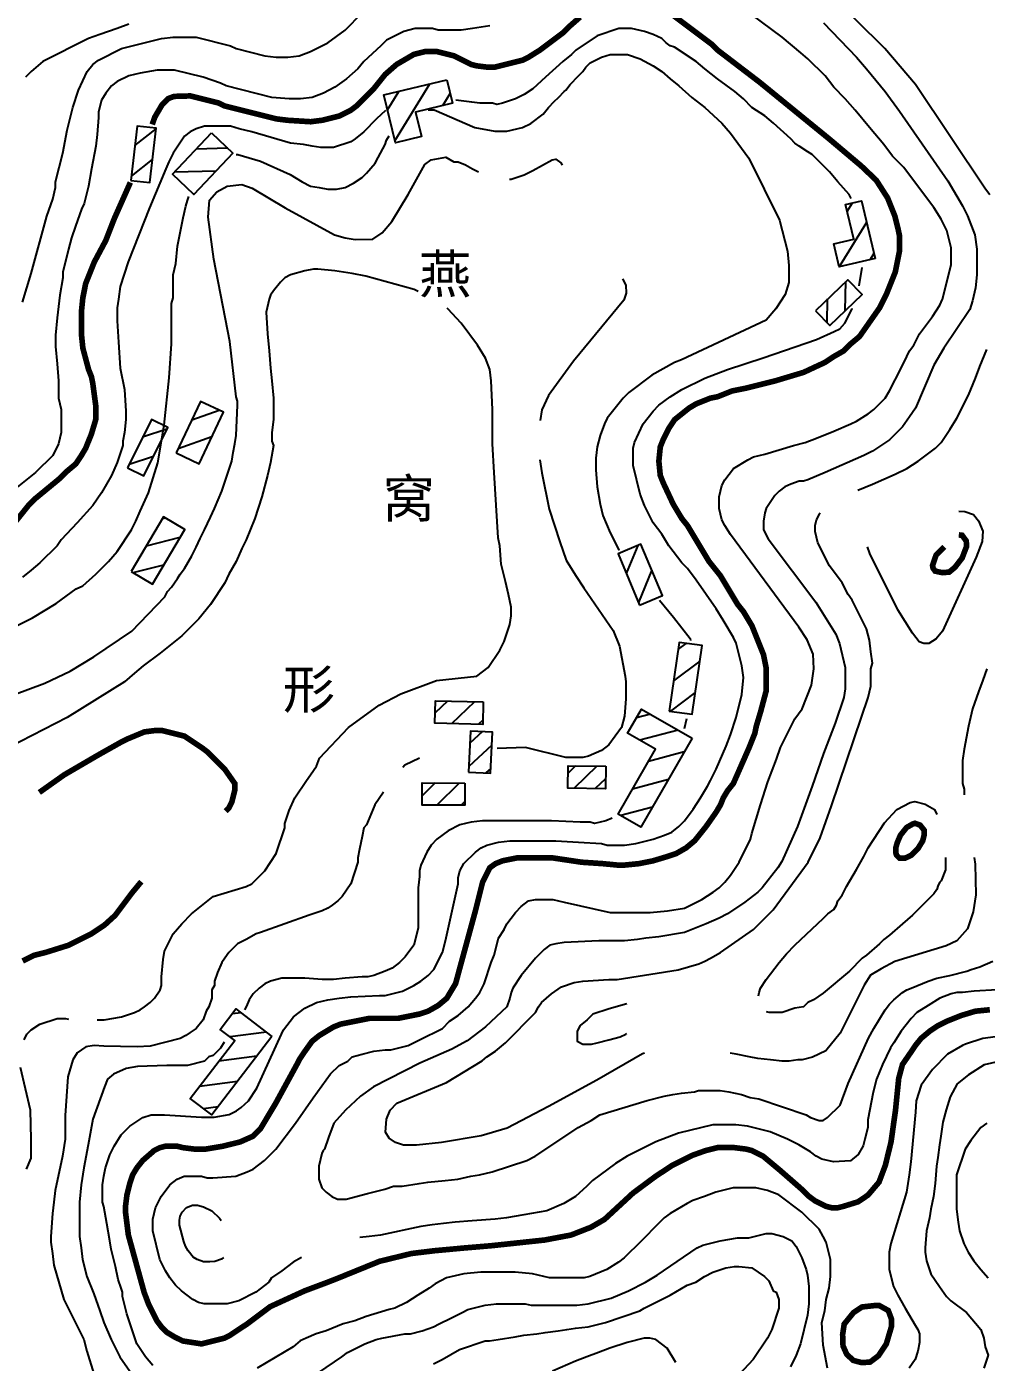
# Model space of a CAD drawing. Extents: x 35515948 to 35520624, y 3302916 to 3308279.
# Drawn here: x 35519304 to 35519730, y 3306207 to 3306799 of the extents above; entities that cross this region are included whole.
import ezdxf

# ---------------------------------------------------------------- set-up
doc = ezdxf.new("R2010")
doc.units = 0
doc.header["$LTSCALE"] = 10000
doc.header["$MEASUREMENT"] = 0
for name, color, linetype in [('2113', 7, 'CONTINUOUS'), ('8111', 34, 'CONTINUOUS'), ('8112', 34, 'CONTINUOUS')]:
    doc.layers.add(name, color=color, linetype=linetype)
doc.styles.add('仿宋体', font='')
doc.styles.get('仿宋体').set_extended_font_data('文鼎CS仿宋体')

msp = doc.modelspace()

# ---------------------------------------------------------------- linework, layer by layer
at = {"layer": '2113', "linetype": 'Continuous', "ltscale": 0.005}
for p, q in [((35519464.18, 3306762.08), (35519469.13, 3306770.17)), ((35519467.48, 3306748.33), (35519482.88, 3306773.48)), ((35519488.76, 3306763.93), (35519491.98, 3306769.19)), ((35519352.25, 3306746.17), (35519361.59, 3306753.57)), ((35519393.35, 3306744.98), (35519379.43, 3306744.64)), ((35519350.68, 3306732.56), (35519360.01, 3306739.95)), ((35519388.18, 3306734.85), (35519369.67, 3306734.39)), ((35519378.43, 3306724.61), (35519378.26, 3306724.6)), ((35519670.06, 3306720.7), (35519667.86, 3306717.14)), ((35519676.5, 3306712.1), (35519664.34, 3306692.42)), ((35519679.75, 3306698.34), (35519678.1, 3306695.67)), ((35519667.06, 3306673.02), (35519667.32, 3306685.93)), ((35519659.02, 3306667.59), (35519659.23, 3306678.16)), ((35519377.52, 3306624.61), (35519389.51, 3306628.88)), ((35519366.43, 3306620.5), (35519355.67, 3306616.87)), ((35519371.45, 3306611.84), (35519386.38, 3306617.15)), ((35519360.41, 3306608.36), (35519349.65, 3306604.74)), ((35519364.55, 3306580.88), (35519365.61, 3306581.16)), ((35519357.36, 3306568.7), (35519372.28, 3306572.55)), ((35519575.05, 3306568.8), (35519570.01, 3306556.48)), ((35519351.43, 3306556.85), (35519365.09, 3306560.37)), ((35519581.28, 3306558.05), (35519575.39, 3306543.66)), ((35519596.38, 3306525.49), (35519592.98, 3306522.94)), ((35519602.59, 3306517.65), (35519590.97, 3306508.94)), ((35519600.58, 3306503.65), (35519589.59, 3306495.41)), ((35519490.7, 3306499.86), (35519485.29, 3306494.69)), ((35519502.71, 3306499.59), (35519492.56, 3306489.88)), ((35519506.46, 3306491.42), (35519504.57, 3306489.61)), ((35519580.67, 3306494.1), (35519574.5, 3306492.44)), ((35519506.25, 3306486.35), (35519500.64, 3306481.24)), ((35519592.92, 3306487.05), (35519576.07, 3306482.51)), ((35519510.42, 3306480.28), (35519500.17, 3306470.93)), ((35519595.7, 3306477.44), (35519579.83, 3306473.17)), ((35519509.95, 3306469.97), (35519507.81, 3306468.02)), ((35519547.54, 3306471.19), (35519544.17, 3306467.93)), ((35519556.96, 3306471.05), (35519546.85, 3306461.25)), ((35519485.23, 3306463.59), (35519479.5, 3306457.91)), ((35519495.93, 3306463.54), (35519486.07, 3306453.78)), ((35519560.79, 3306465.48), (35519556.27, 3306461.1)), ((35519588.64, 3306465.18), (35519572.78, 3306460.91)), ((35519498.41, 3306455.34), (35519496.78, 3306453.73)), ((35519581.58, 3306452.93), (35519567.51, 3306449.14)), ((35519399.28, 3306361.74), (35519395.31, 3306361.21)), ((35519410.52, 3306353.15), (35519394.42, 3306351.01)), ((35519406.29, 3306342.5), (35519389.43, 3306340.26)), ((35519397.69, 3306331.27), (35519380.84, 3306329.02)), ((35519389.1, 3306320.03), (35519382.7, 3306319.18))]:
    msp.add_line(p, q, dxfattribs=at)
for points in [[(35519490.51, 3306775.31), (35519493, 3306764.95), (35519476.65, 3306761.01), (35519479.25, 3306750.18), (35519467.71, 3306747.4), (35519462.61, 3306768.6)], [(35519350.47, 3306730.75), (35519358.83, 3306729.78), (35519361.62, 3306753.85), (35519353.26, 3306754.82)], [(35519386.22, 3306751.77), (35519395.7, 3306742.74), (35519378.35, 3306724.52), (35519368.87, 3306733.54)], [(35519680.26, 3306696.18), (35519664.29, 3306692.41), (35519661.9, 3306702.54), (35519670.81, 3306704.65), (35519667.18, 3306720.02), (35519674.24, 3306721.69)], [(35519653.84, 3306672.98), (35519660.16, 3306666.4), (35519674.46, 3306680.13), (35519668.14, 3306686.72)], [(35519370.52, 3306609.9), (35519380.65, 3306605.08), (35519391.5, 3306627.93), (35519381.38, 3306632.74)], [(35519348.94, 3306603.31), (35519356.14, 3306599.74), (35519366.77, 3306621.19), (35519359.58, 3306624.76)], [(35519350.64, 3306557.31), (35519360.02, 3306551.78), (35519374.32, 3306576.02), (35519364.94, 3306581.56)], [(35519575.88, 3306542.49), (35519586.02, 3306546.74), (35519576.51, 3306569.41), (35519566.37, 3306565.16)], [(35519589.05, 3306495.49), (35519599.2, 3306494.03), (35519603.56, 3306524.47), (35519593.41, 3306525.92)], [(35519506.64, 3306499.5), (35519506.42, 3306489.57), (35519485.19, 3306490.05), (35519485.41, 3306499.98)], [(35519599.16, 3306483.46), (35519576.44, 3306444), (35519566.37, 3306449.79), (35519582.94, 3306478.56), (35519570.59, 3306485.67), (35519576.75, 3306496.36)], [(35519500.06, 3306468.37), (35519509.85, 3306467.92), (35519510.68, 3306486.15), (35519500.89, 3306486.6)], [(35519560.88, 3306470.98), (35519560.72, 3306461.03), (35519544.07, 3306461.29), (35519544.23, 3306471.25)], [(35519498.45, 3306463.53), (35519498.4, 3306453.72), (35519479.48, 3306453.81), (35519479.52, 3306463.62)], [(35519412.99, 3306351.26), (35519386.33, 3306316.41), (35519376.78, 3306323.71), (35519396.46, 3306349.44), (35519390.05, 3306354.35), (35519397.03, 3306363.47)]]:
    msp.add_lwpolyline(points, close=True, dxfattribs=at)
at = {"layer": '8111', "linetype": 'Continuous', "ltscale": 0.005, "flags": 128}
for points, elevation in [([(35519426.04, 3306253.26), (35519422.36, 3306251.11), (35519417.28, 3306247.3), (35519412.84, 3306244.13), (35519411.57, 3306242.22), (35519405.85, 3306237.78), (35519398.23, 3306233.97), (35519393.15, 3306232.7), (35519382.99, 3306232.7), (35519380.45, 3306233.33), (35519377.91, 3306234.6), (35519372.83, 3306238.41), (35519370.29, 3306240.95), (35519367.75, 3306244.13), (35519365.85, 3306247.3), (35519363.31, 3306252.38), (35519360.13, 3306265.08), (35519360.13, 3306270.16), (35519361.4, 3306275.24), (35519363.94, 3306280.32), (35519367.75, 3306285.4), (35519370.93, 3306287.94), (35519374.1, 3306289.21), (35519381.72, 3306289.21), (35519384.26, 3306288.58), (35519386.8, 3306288.58), (35519396.96, 3306289.21), (35519402.04, 3306291.12), (35519404.58, 3306292.39), (35519409.66, 3306296.2), (35519414.74, 3306301.28), (35519423.37, 3306312.72), (35519431.21, 3306324.05), (35519438.89, 3306334.59), (35519442.8, 3306338.35), (35519446.63, 3306340.19), (35519448.53, 3306342.1), (35519452.98, 3306343.37), (35519458.06, 3306344.64), (35519463.14, 3306345.27), (35519465.68, 3306345.27), (35519473.3, 3306347.18), (35519478.38, 3306349.72), (35519488.54, 3306354.8), (35519491.72, 3306357.97), (35519495.53, 3306360.51), (35519499.97, 3306364.32), (35519503.15, 3306368.13), (35519505.05, 3306370.67), (35519506.96, 3306374.48), (35519510.13, 3306384.01), (35519511.4, 3306387.18), (35519513.31, 3306394.8), (35519515.85, 3306398.61), (35519517.12, 3306401.15), (35519520.93, 3306406.23), (35519523.47, 3306408.77), (35519526.64, 3306411.31), (35519529.82, 3306411.95), (35519537.44, 3306411.95), (35519542.52, 3306410.68), (35519562.84, 3306406.23), (35519580.62, 3306406.23), (35519588.24, 3306406.87), (35519595.86, 3306408.14), (35519603.48, 3306411.95), (35519608.56, 3306415.12), (35519611.1, 3306417.03), (35519613.64, 3306419.57), (35519616.18, 3306422.74), (35519619.99, 3306428.46), (35519625.07, 3306438.62), (35519625.7, 3306441.16), (35519629.51, 3306453.86), (35519632.69, 3306464.02), (35519634.59, 3306469.1), (35519636.5, 3306474.18), (35519638.4, 3306479.26), (35519644.75, 3306491.96), (35519648.01, 3306496.51), (35519652.11, 3306506.9), (35519653.06, 3306514.15), (35519652.74, 3306520.76), (35519650.22, 3306527.06), (35519646.44, 3306532.73), (35519616.18, 3306573.68), (35519613.64, 3306577.68), (35519612.37, 3306580.22), (35519611.1, 3306585.3), (35519611.1, 3306590.38), (35519612.37, 3306595.46), (35519613.64, 3306598), (35519617.45, 3306603.08), (35519623.8, 3306606.89), (35519626.34, 3306608.16), (35519631.42, 3306609.43), (35519644.12, 3306613.24), (35519649.2, 3306614.51), (35519654.28, 3306616.42), (35519661.9, 3306619.59), (35519669.52, 3306622.77), (35519672.06, 3306624.04), (35519677.14, 3306627.21), (35519679.68, 3306629.12), (35519684.76, 3306634.2), (35519686.66, 3306637.37), (35519691.74, 3306647.53), (35519694.28, 3306652.61), (35519695.55, 3306655.15), (35519697.46, 3306657.69), (35519700, 3306662.77), (35519705.71, 3306670.39), (35519708.89, 3306675.47), (35519710.16, 3306678.01), (35519713.97, 3306693.25), (35519713.97, 3306700.87), (35519712.06, 3306708.49), (35519709.52, 3306713.57), (35519706.35, 3306718.65), (35519696.82, 3306731.35), (35519693.01, 3306736.43), (35519687.93, 3306741.51), (35519684.12, 3306746.59), (35519677.77, 3306754.21), (35519671.42, 3306761.83), (35519666.98, 3306766.92), (35519661.9, 3306772), (35519658.09, 3306777.08), (35519650.47, 3306784.69), (35519647.29, 3306787.23), (35519639.04, 3306794.22), (35519616.18, 3306811.37)], 455), ([(35519731.11, 3306724.37), (35519729.21, 3306726.91), (35519698.17, 3306773.22), (35519684.54, 3306789.27), (35519659.06, 3306814.57)], 465), ([(35519302.48, 3306676.74), (35519306.3, 3306689.44), (35519313.28, 3306714.84), (35519315.82, 3306722.46), (35519317.09, 3306727.54), (35519317.09, 3306730.08), (35519320.27, 3306742.78), (35519322.17, 3306752.94), (35519324.71, 3306763.1), (35519327.25, 3306770.73), (35519331.06, 3306778.98), (35519333.6, 3306782.15), (35519336.14, 3306784.06), (35519346.3, 3306789.14), (35519364.08, 3306793.58), (35519369.16, 3306794.22), (35519379.32, 3306794.22), (35519394.56, 3306790.41), (35519397.1, 3306789.14), (35519409.8, 3306785.96), (35519414.88, 3306785.33), (35519419.96, 3306785.33), (35519425.04, 3306785.96), (35519430.12, 3306787.87), (35519437.74, 3306791.68), (35519445.36, 3306797.4), (35519452.98, 3306805.02)], 460), ([(35519509.5, 3306799.3), (35519501.88, 3306798.03), (35519496.8, 3306797.4), (35519486.64, 3306797.4), (35519484.1, 3306798.03), (35519476.48, 3306798.03), (35519471.4, 3306796.76), (35519463.77, 3306792.95), (35519461.23, 3306790.41), (35519453.62, 3306783.42), (35519451.08, 3306780.25), (35519445.99, 3306775.81), (35519440.91, 3306772), (35519435.84, 3306769.46), (35519430.76, 3306767.55), (35519425.67, 3306766.92), (35519420.59, 3306766.92), (35519412.98, 3306767.55), (35519392.66, 3306772.63), (35519390.12, 3306773.9), (35519382.49, 3306776.44), (35519369.8, 3306779.62), (35519362.17, 3306779.62), (35519354.55, 3306778.35), (35519349.48, 3306777.08), (35519344.4, 3306774.54), (35519341.85, 3306772.63), (35519339.31, 3306769.46), (35519337.41, 3306766.28), (35519336.14, 3306761.2), (35519336.14, 3306758.66), (35519335.51, 3306751.04), (35519334.87, 3306745.96), (35519332.97, 3306735.8), (35519331.7, 3306728.18), (35519329.79, 3306720.56), (35519328.52, 3306718.02), (35519325.98, 3306710.4), (35519324.08, 3306705.32), (35519322.8, 3306700.24), (35519320.27, 3306690.08), (35519320.27, 3306687.54), (35519318.99, 3306679.92), (35519318.36, 3306674.84), (35519317.73, 3306669.76), (35519317.09, 3306662.14), (35519317.09, 3306657.06), (35519317.73, 3306649.44), (35519318.36, 3306641.82), (35519318.36, 3306634.2), (35519319.63, 3306629.12), (35519319.63, 3306618.96), (35519318.36, 3306613.88), (35519315.82, 3306608.8), (35519308.2, 3306601.18), (35519299.31, 3306594.19)], 455), ([(35519349.48, 3306799.94), (35519344.4, 3306798.03), (35519336.77, 3306795.49), (35519331.7, 3306793.58), (35519311.38, 3306783.42), (35519306.3, 3306778.98), (35519303.76, 3306776.44)], 465), ([(35519657.45, 3306800.57), (35519672.06, 3306785.33), (35519676.5, 3306780.25), (35519684.76, 3306770.09), (35519691.01, 3306761.37), (35519712.44, 3306730.5), (35519719.06, 3306719.48), (35519721.27, 3306715.07), (35519724.42, 3306706.57), (35519725.4, 3306700.24), (35519725.4, 3306688.81), (35519724.76, 3306683.09), (35519723.49, 3306677.38), (35519722.22, 3306673.57), (35519710.79, 3306656.42), (35519706.35, 3306648.8), (35519698.09, 3306629.75), (35519695.55, 3306625.94), (35519692.38, 3306621.5), (35519686.66, 3306615.78), (35519679.04, 3306610.7), (35519675.23, 3306608.8), (35519658.09, 3306601.18), (35519650.47, 3306598), (35519648.56, 3306597.37), (35519646.66, 3306597.37), (35519642.85, 3306596.1), (35519640.31, 3306594.83), (35519637.77, 3306592.92), (35519635.86, 3306591.02), (35519632.05, 3306585.3), (35519631.42, 3306583.4), (35519630.78, 3306579.59), (35519630.78, 3306575.78), (35519632.88, 3306571.79), (35519654, 3306543.76), (35519662.83, 3306529.58), (35519664.41, 3306525.49), (35519666.98, 3306514.82), (35519666.98, 3306505.29), (35519666.34, 3306501.48), (35519662.53, 3306490.05), (35519657.45, 3306476.72), (35519652.37, 3306462.11), (35519652.37, 3306462.11), (35519645.81, 3306444.25), (35519638.87, 3306428.82), (35519637.13, 3306425.92), (35519630.15, 3306417.03), (35519628.24, 3306415.12), (35519622.53, 3306410.68), (35519614.91, 3306405.6), (35519611.1, 3306403.69), (35519605.38, 3306401.15), (35519595.86, 3306397.34), (35519584.43, 3306395.44), (35519578.71, 3306394.8), (35519574.9, 3306394.17), (35519569.19, 3306393.53), (35519557.76, 3306393.53), (35519542.52, 3306392.9), (35519538.71, 3306392.26), (35519536.17, 3306391.63), (35519533.63, 3306389.72), (35519529.82, 3306385.91), (35519523.47, 3306378.29), (35519519.66, 3306372.58), (35519519.02, 3306370.67), (35519518.39, 3306368.13), (35519517.12, 3306364.32), (35519507.56, 3306355.45), (35519499.48, 3306349.29), (35519492.63, 3306345.55), (35519478.51, 3306339.31), (35519457.98, 3306328.85), (35519452.23, 3306324.75), (35519445.52, 3306318.47), (35519440.37, 3306312.8)], 460), ([(35519672.65, 3306593.43), (35519679.04, 3306596.1), (35519689.2, 3306600.54), (35519694.28, 3306603.08), (35519699.36, 3306606.26), (35519706.98, 3306611.97), (35519709.52, 3306614.51), (35519713.33, 3306620.23), (35519716.51, 3306625.31), (35519721.59, 3306635.47), (35519724.76, 3306643.09), (35519726.67, 3306648.17), (35519729.84, 3306655.79)], 465), ([(35519717.34, 3306584.09), (35519719.96, 3306583.99), (35519723.86, 3306582.6), (35519726.12, 3306579.83), (35519727.94, 3306575.23), (35519727.77, 3306570.62), (35519724.99, 3306563.77), (35519710.06, 3306530.87), (35519707.28, 3306527.48), (35519704.07, 3306525.4), (35519701.81, 3306525.4), (35519699.73, 3306526.1), (35519696.78, 3306530), (35519690.36, 3306540.33), (35519677.95, 3306565.33), (35519676.87, 3306568.29)], 470), ([(35519506.06, 3306340.37), (35519508.23, 3306342.1), (35519512.04, 3306344.64), (35519516.48, 3306348.45), (35519529.82, 3306361.78), (35519531.09, 3306364.32), (35519532.36, 3306366.23), (35519536.8, 3306370.04), (35519541.25, 3306373.21), (35519546.96, 3306375.12), (35519550.77, 3306375.75), (35519562.2, 3306376.39), (35519566.01, 3306376.39), (35519592.97, 3306380.71), (35519602.17, 3306383.4), (35519604.75, 3306384.64), (35519607.29, 3306385.91), (35519611.73, 3306388.45), (35519626.34, 3306398.61), (35519635.09, 3306407.4), (35519650.53, 3306428.5), (35519655.89, 3306439.21), (35519660.94, 3306453.39), (35519674.18, 3306492.76), (35519677.14, 3306501.48), (35519678.41, 3306506.56), (35519678.41, 3306511.64), (35519678.41, 3306514.18), (35519679.04, 3306516.72), (35519678.41, 3306521.8), (35519677.77, 3306526.88), (35519676.5, 3306531.96), (35519670.15, 3306544.66), (35519668.25, 3306547.2), (35519665.71, 3306552.28), (35519659.99, 3306559.9), (35519654.91, 3306570.06), (35519653.64, 3306575.14), (35519653.64, 3306577.68), (35519654.28, 3306580.22), (35519655.55, 3306582.76), (35519655.97, 3306583.33)], 465), ([(35519729.84, 3306514.18), (35519727.94, 3306509.1), (35519726.03, 3306504.02), (35519723.49, 3306496.4), (35519721.59, 3306488.78), (35519719.68, 3306478.62), (35519719.05, 3306473.54), (35519719.05, 3306463.38), (35519719.68, 3306460.84), (35519719.68, 3306458.33)], 465), ([(35519628.63, 3306369.18), (35519628.88, 3306370.67), (35519629.51, 3306372.58), (35519632.05, 3306376.39), (35519637.77, 3306384.01), (35519640.94, 3306387.82), (35519644.75, 3306391.63), (35519657.45, 3306403.69), (35519659.36, 3306405.6), (35519661.9, 3306407.5), (35519663.17, 3306409.41), (35519663.8, 3306411.31), (35519665.71, 3306413.85), (35519667.61, 3306417.66), (35519672.06, 3306425.28), (35519675.23, 3306431), (35519677.14, 3306434.81), (35519684.37, 3306445.89), (35519689.84, 3306451.88), (35519695.83, 3306454.92), (35519697.91, 3306455.35), (35519702.51, 3306454.23), (35519706.59, 3306451.88), (35519707.63, 3306449.63)], 470), ([(35519724.14, 3306430.48), (35519724.61, 3306427.56), (35519724.93, 3306414.02), (35519723.67, 3306406.46), (35519721.14, 3306398.9), (35519716.42, 3306393.54), (35519711.69, 3306391.34), (35519688.99, 3306384.41), (35519683, 3306381.26), (35519678.27, 3306378.43), (35519675.44, 3306374.02), (35519664.72, 3306352.6), (35519658.41, 3306344.86), (35519652.51, 3306342.08), (35519647.93, 3306340.83), (35519646.02, 3306340.83), (35519642.21, 3306340.19), (35519639.04, 3306340.19), (35519633.96, 3306340.83), (35519628.24, 3306341.46), (35519624.43, 3306342.1), (35519618.72, 3306343.37), (35519616.1, 3306343.81)], 465), ([(35519711.45, 3306430.48), (35519711.45, 3306425.06), (35519709.52, 3306420.2), (35519708.89, 3306419.57), (35519708.25, 3306418.3), (35519707.62, 3306416.39), (35519706.35, 3306414.49), (35519696.82, 3306404.96), (35519692.38, 3306401.15), (35519686.66, 3306396.07), (35519684.12, 3306394.17), (35519682.22, 3306392.26), (35519676.5, 3306387.18), (35519674.6, 3306385.91), (35519668.88, 3306380.2), (35519657.29, 3306370.38), (35519653.01, 3306367.5), (35519650.47, 3306366.23), (35519648.56, 3306364.32), (35519644.75, 3306363.69), (35519639.04, 3306361.78), (35519633.32, 3306361.78), (35519632.11, 3306362.19)], 470), ([(35519440.37, 3306312.8), (35519438.1, 3306306.35), (35519436.33, 3306301.28), (35519435.7, 3306300.64), (35519435.06, 3306299.37), (35519433.79, 3306293.66), (35519433.79, 3306287.94), (35519435.06, 3306284.13), (35519436.97, 3306282.23), (35519439.51, 3306280.32), (35519442.05, 3306279.05), (35519445.86, 3306279.05), (35519455.38, 3306281.59), (35519463, 3306283.5), (35519466.81, 3306284.77), (35519470.62, 3306284.77), (35519478.24, 3306286.04), (35519482.05, 3306286.67), (35519489.67, 3306287.31), (35519495.39, 3306287.94), (35519501.1, 3306289.21), (35519504.91, 3306289.85), (35519510.63, 3306291.12), (35519525.87, 3306296.2), (35519529.68, 3306298.1), (35519544.92, 3306308.26), (35519548.73, 3306310.8), (35519554.44, 3306313.98), (35519558.25, 3306316.52), (35519579.21, 3306322.87), (35519586.83, 3306324.77), (35519590.64, 3306325.41), (35519594.45, 3306326.04), (35519600.16, 3306326.68), (35519602.07, 3306327.31), (35519611.59, 3306327.31), (35519615.4, 3306326.68), (35519621.12, 3306325.41), (35519624.93, 3306324.14), (35519628.74, 3306323.5), (35519649.69, 3306316.52), (35519651.6, 3306315.25), (35519655.41, 3306313.98), (35519657.31, 3306313.98), (35519659.22, 3306315.25), (35519664.78, 3306320.7), (35519668.27, 3306330.38), (35519677.27, 3306350.46), (35519679.68, 3306354.8), (35519684.76, 3306363.05), (35519686.66, 3306365.59), (35519688.57, 3306367.5), (35519692.38, 3306370.67), (35519694.28, 3306371.94), (35519696.19, 3306372.58), (35519703.81, 3306375.75), (35519707.62, 3306377.02), (35519713.33, 3306378.29), (35519720.95, 3306380.2), (35519722.86, 3306380.83), (35519726.67, 3306382.1), (35519732.38, 3306384.64)], 460), ([(35519734.29, 3306371.94), (35519724.13, 3306371.31), (35519719.05, 3306370.67), (35519716.51, 3306370.67), (35519713.97, 3306370.04), (35519708.89, 3306368.13), (35519703.81, 3306364.96), (35519698.73, 3306361.78), (35519696.19, 3306359.24), (35519691.74, 3306353.53), (35519688.57, 3306348.45), (35519687.13, 3306346.16), (35519683.48, 3306338.79), (35519680.95, 3306332.34), (35519679.34, 3306326.58), (35519677.03, 3306314.24), (35519677, 3306310.8), (35519675.73, 3306305.72), (35519674.92, 3306302.7), (35519672.8, 3306298.86), (35519669.36, 3306296.08), (35519661.76, 3306295.56), (35519656.68, 3306296.83), (35519654.14, 3306298.1), (35519651.6, 3306300.01), (35519646.52, 3306303.18), (35519641.44, 3306305.72), (35519633.82, 3306308.9), (35519623.66, 3306311.44), (35519618.58, 3306312.07), (35519608.42, 3306312.07), (35519593.18, 3306308.26), (35519588.1, 3306306.36), (35519583.02, 3306304.45), (35519570.32, 3306298.1), (35519565.24, 3306294.93), (35519555.08, 3306287.31), (35519552.54, 3306284.77), (35519547.46, 3306280.32), (35519542.38, 3306277.15), (35519534.76, 3306273.97), (35519524.6, 3306272.07), (35519516.98, 3306270.8), (35519511.9, 3306270.16), (35519501.74, 3306269.53), (35519494.12, 3306268.89), (35519489.04, 3306268.26), (35519483.96, 3306267.62), (35519478.88, 3306266.99), (35519461.1, 3306263.18), (35519456.02, 3306262.54), (35519451.88, 3306262.02)], 455), ([(35519570.2, 3306365.65), (35519562.41, 3306363.52), (35519555.22, 3306361.15), (35519552.68, 3306358.61), (35519549.5, 3306356.07), (35519548.23, 3306353.53), (35519548.23, 3306349.08), (35519550.77, 3306347.81), (35519554.58, 3306347.81), (35519557.12, 3306348.45), (35519562.2, 3306349.72), (35519567.28, 3306350.99), (35519569.82, 3306352.26), (35519570.2, 3306352.54)], 470), ([(35519578.12, 3306343.81), (35519577.13, 3306343.48), (35519556.96, 3306331.9), (35519535.51, 3306320.13), (35519517.28, 3306310.62), (35519505.68, 3306307.22), (35519488.16, 3306304.17), (35519477.08, 3306303.04), (35519471.33, 3306303.04), (35519467.66, 3306304.17), (35519464.87, 3306306.09), (35519463.3, 3306308.79), (35519463.74, 3306314.55), (35519465.31, 3306318.47), (35519468.36, 3306321.7), (35519490.25, 3306330.77), (35519506.06, 3306340.37), (35519506.06, 3306340.37)], 465), ([(35519729.7, 3306312.71), (35519727.16, 3306310.8), (35519722.72, 3306305.09), (35519720.18, 3306301.28), (35519716.37, 3306289.85), (35519716.37, 3306274.61), (35519717, 3306268.89), (35519717.64, 3306265.08), (35519719.54, 3306259.37), (35519721.45, 3306255.56), (35519723.99, 3306251.75), (35519727.16, 3306247.94), (35519730.34, 3306244.13)], 435), ([(35519373.92, 3306260.26), (35519372.06, 3306267.58), (35519372.06, 3306269.71), (35519372.32, 3306271.57), (35519373.25, 3306273.3), (35519375.12, 3306275.43), (35519377.78, 3306276.36), (35519380.05, 3306276.36), (35519382.71, 3306275.7), (35519386.31, 3306273.83), (35519389.78, 3306270.64), (35519390.5, 3306269.66)], 460), ([(35519391.48, 3306253.26), (35519390.57, 3306252.54), (35519387.64, 3306251.47), (35519385.51, 3306251.34), (35519382.71, 3306251.34), (35519379.78, 3306252.27), (35519378.05, 3306253.34), (35519375.79, 3306256.13), (35519374.59, 3306258.26), (35519373.92, 3306260.26)], 460)]:
    msp.add_lwpolyline(points, dxfattribs=dict(at, elevation=elevation))
at = {"layer": '8111', "linetype": 'Continuous', "ltscale": 0.005}
for points, elevation in [([(35519669.7, 3306722.67), (35519668.74, 3306724.52), (35519663.8, 3306730.08), (35519659.99, 3306734.53), (35519658.09, 3306736.43), (35519654.28, 3306740.24), (35519652.37, 3306742.15), (35519650.47, 3306743.42), (35519646.66, 3306745.96), (35519644.75, 3306747.23), (35519642.85, 3306749.13), (35519635.23, 3306756.12), (35519631.42, 3306759.29), (35519625.7, 3306763.1), (35519621.89, 3306766.92), (35519618.08, 3306770.09), (35519610.46, 3306775.81), (35519604.75, 3306780.25), (35519600.94, 3306783.42), (35519591.41, 3306789.77), (35519589.51, 3306790.41), (35519587.6, 3306791.68), (35519585.7, 3306793.58), (35519581.89, 3306795.49), (35519578.08, 3306796.76), (35519572.36, 3306798.03), (35519566.65, 3306798.03), (35519557.12, 3306794.85), (35519547.6, 3306788.5), (35519545.69, 3306786.6), (35519541.88, 3306783.42), (35519534.26, 3306776.44), (35519528.55, 3306771.36), (35519524.74, 3306768.82), (35519520.93, 3306766.92), (35519515.21, 3306765.01), (35519512.67, 3306764.38), (35519510.77, 3306765.01), (35519508.23, 3306765.01), (35519505.05, 3306765.01), (35519501.57, 3306765.4), (35519494.52, 3306766.32)], 445), ([(35519482.19, 3306762.04), (35519484.89, 3306761.99), (35519502.86, 3306754.12), (35519511.68, 3306752.54), (35519517.04, 3306752.54), (35519523.98, 3306754.12), (35519527.76, 3306756.01), (35519533.12, 3306760.1), (35519535.53, 3306763.1), (35519538.07, 3306765.65), (35519539.98, 3306767.55), (35519542.52, 3306770.09), (35519543.15, 3306770.73), (35519545.06, 3306773.27), (35519548.87, 3306777.08), (35519550.77, 3306778.98), (35519552.04, 3306780.88), (35519553.95, 3306782.79), (35519559.03, 3306785.33), (35519562.84, 3306786.6), (35519570.46, 3306786.6), (35519576.17, 3306784.69), (35519581.89, 3306781.52), (35519585.7, 3306778.98), (35519589.51, 3306775.81), (35519593.32, 3306772.63), (35519599.03, 3306767.55), (35519604.75, 3306763.1), (35519612.37, 3306756.12), (35519616.18, 3306751.67), (35519624.35, 3306740.57), (35519637.9, 3306713.17), (35519641.37, 3306699.31), (35519642, 3306693.02), (35519642, 3306685.46), (35519640.42, 3306680.1), (35519636.32, 3306673.8), (35519631.91, 3306668.76), (35519594.4, 3306651.12), (35519591.41, 3306650.07), (35519581.25, 3306644.36), (35519571.09, 3306636.74), (35519568.55, 3306634.2), (35519561.57, 3306625.31), (35519560.3, 3306622.77), (35519558.39, 3306617.69), (35519557.12, 3306612.61), (35519556.49, 3306607.53), (35519556.49, 3306602.45), (35519557.12, 3306594.83), (35519558.39, 3306587.21), (35519559.66, 3306582.13), (35519562.84, 3306574.51), (35519566.65, 3306566.89), (35519566.77, 3306566.73)], 440), ([(35519463.24, 3306761.77), (35519459.33, 3306758.02), (35519453.62, 3306752.31), (35519449.8, 3306749.13), (35519447.9, 3306747.86), (35519440.28, 3306745.32), (35519434.56, 3306745.32), (35519430.76, 3306745.96), (35519426.95, 3306746.59), (35519421.23, 3306747.23), (35519404.09, 3306752.31), (35519398.37, 3306753.58), (35519394.56, 3306754.85), (35519383.13, 3306754.85), (35519379.32, 3306753.58), (35519376.78, 3306752.31), (35519374.24, 3306750.4), (35519369.16, 3306742.78), (35519367.26, 3306738.97), (35519365.94, 3306735.85), (35519358.69, 3306718.53), (35519349.24, 3306694.59), (35519345.66, 3306683.73), (35519345.03, 3306678.01), (35519344.4, 3306674.2), (35519344.4, 3306668.49), (35519345.03, 3306658.96), (35519345.66, 3306647.53), (35519347.57, 3306638.01), (35519348.2, 3306628.48), (35519348.2, 3306624.67), (35519347.57, 3306618.96), (35519346.94, 3306615.15), (35519346.94, 3306613.24), (35519344.4, 3306605.62), (35519341.85, 3306599.91), (35519337.41, 3306592.29), (35519333.6, 3306586.57), (35519326.62, 3306578.95), (35519319.63, 3306571.33), (35519317.73, 3306568.79), (35519310.1, 3306561.17), (35519306.3, 3306558), (35519302.48, 3306554.82)], 445), ([(35519397.16, 3306742.19), (35519397.78, 3306742.15), (35519407.87, 3306739.32), (35519421.11, 3306733.33), (35519426.31, 3306730.08), (35519430.12, 3306728.18), (35519433.93, 3306727.54), (35519437.74, 3306726.91), (35519441.55, 3306726.91), (35519445.36, 3306727.54), (35519449.17, 3306729.45), (35519452.98, 3306731.99), (35519454.88, 3306733.89), (35519458.7, 3306738.34), (35519459.97, 3306740.88), (35519463.14, 3306746.59), (35519463.77, 3306748.5), (35519464.97, 3306750.5)], 440), ([(35519266.56, 3306490.83), (35519312.27, 3306507.84), (35519323.62, 3306513.19), (35519334.02, 3306519.49), (35519350.88, 3306530.87), (35519365.55, 3306546.06), (35519366.62, 3306548.47), (35519368.52, 3306550.38), (35519371.06, 3306554.19), (35519372.34, 3306556.09), (35519374.24, 3306558.63), (35519377.41, 3306564.35), (35519379.32, 3306568.16), (35519381.23, 3306571.97), (35519383.13, 3306575.78), (35519385.67, 3306581.49), (35519387.58, 3306585.3), (35519390.75, 3306592.92), (35519395.2, 3306606.26), (35519395.83, 3306610.07), (35519396.47, 3306613.88), (35519397.1, 3306617.69), (35519397.73, 3306631.02), (35519397.73, 3306632.93), (35519397.1, 3306634.83), (35519394.28, 3306659.25), (35519387.16, 3306695.79), (35519384.65, 3306714.37), (35519385.34, 3306722), (35519388.55, 3306725.65), (35519393.15, 3306728.17), (35519399.58, 3306728.86), (35519404.18, 3306727.3), (35519418.85, 3306718.53), (35519440.72, 3306706.64), (35519445.49, 3306705.25), (35519449.83, 3306704.56), (35519457.65, 3306704.73), (35519461.81, 3306707.51), (35519466.15, 3306712.54), (35519473.27, 3306724.52), (35519480.65, 3306737.8), (35519483.6, 3306739.88), (35519490.02, 3306741.01), (35519493.62, 3306738.97), (35519495.53, 3306738.97), (35519498.7, 3306737.7), (35519501.88, 3306735.8), (35519504.47, 3306734.5)], 435), ([(35519518.2, 3306731.35), (35519519.02, 3306731.35), (35519524.74, 3306733.26), (35519528.55, 3306735.16), (35519537.16, 3306739.88), (35519538.72, 3306740.15), (35519541.06, 3306738.5), (35519541.6, 3306737.48)], 435), ([(35519286.74, 3306526.74), (35519306.91, 3306536.82), (35519317.31, 3306543.12), (35519326.14, 3306549.73), (35519329.16, 3306551.01), (35519334.87, 3306556.09), (35519340.59, 3306561.81), (35519344.4, 3306566.25), (35519350.74, 3306575.78), (35519352.65, 3306579.59), (35519354.51, 3306584.06), (35519358.29, 3306592.25), (35519362.39, 3306605.48), (35519365.23, 3306622.17), (35519367.43, 3306643.27), (35519368.52, 3306658.33), (35519368.52, 3306663.41), (35519368.52, 3306676.11), (35519369.16, 3306678.65), (35519369.16, 3306688.81), (35519370.43, 3306693.89), (35519371.06, 3306701.51), (35519373.6, 3306714.21), (35519374.88, 3306719.29), (35519375.51, 3306721.83), (35519376.17, 3306723.65)], 440), ([(35519477.74, 3306681.47), (35519476.06, 3306682.31), (35519454.63, 3306688.29), (35519448.53, 3306689.44), (35519440.91, 3306690.71), (35519433.3, 3306691.35), (35519431.39, 3306691.35), (35519427.58, 3306690.71), (35519421.23, 3306688.81), (35519418.69, 3306687.54), (35519416.78, 3306685.63), (35519413.61, 3306681.82), (35519412.34, 3306679.92), (35519411.7, 3306678.01), (35519410.44, 3306672.3), (35519411.07, 3306662.77), (35519411.7, 3306655.15), (35519412.34, 3306647.53), (35519412.98, 3306641.82), (35519413.61, 3306634.2), (35519413.61, 3306624.67), (35519412.98, 3306618.96), (35519412.98, 3306615.15), (35519413.61, 3306613.24), (35519412.34, 3306605.62), (35519411.07, 3306599.91), (35519408.53, 3306590.38), (35519405.35, 3306580.86), (35519401.55, 3306571.33), (35519399.64, 3306567.52), (35519397.1, 3306561.81), (35519393.92, 3306556.09), (35519392.02, 3306552.28), (35519385.67, 3306542.76), (35519380.59, 3306536.41), (35519372.97, 3306528.79), (35519363.45, 3306521.17), (35519355.83, 3306515.45), (35519352.02, 3306512.28), (35519347.57, 3306508.47), (35519322.15, 3306492.68), (35519291.05, 3306476.72)], 430), ([(35519673.23, 3306683.93), (35519674.49, 3306692.07)], 445), ([(35519568.34, 3306687.08), (35519569.79, 3306684.33), (35519569.97, 3306680.69), (35519568.84, 3306677.65), (35519546.53, 3306650.57), (35519535.51, 3306635.38), (35519532.55, 3306628.95), (35519531.85, 3306624.28)], 435), ([(35519335.52, 3306358.61), (35519338.68, 3306358.61), (35519346.3, 3306359.88), (35519352.02, 3306361.78), (35519354.55, 3306363.05), (35519356.46, 3306364.32), (35519359, 3306366.23), (35519360.91, 3306368.13), (35519363.45, 3306371.94), (35519364.08, 3306373.85), (35519364.08, 3306377.66), (35519364.72, 3306385.28), (35519365.35, 3306389.09), (35519369.16, 3306396.71), (35519372.97, 3306401.15), (35519377.36, 3306405.62), (35519386.94, 3306413.22), (35519401.55, 3306417.66), (35519404.09, 3306418.93), (35519409.8, 3306424.65), (35519414.88, 3306432.27), (35519418.69, 3306443.7), (35519418.69, 3306445.6), (35519420.59, 3306451.32), (35519423.13, 3306457.03), (35519428.22, 3306464.65), (35519430.12, 3306467.19), (35519432.66, 3306471), (35519434.04, 3306474.62), (35519446.88, 3306488.17), (35519460.42, 3306498.06), (35519470.06, 3306503.09), (35519485.94, 3306509.08), (35519503.78, 3306511.01), (35519508.86, 3306514.82), (35519513.94, 3306522.44), (35519515.85, 3306526.25), (35519518.39, 3306533.87), (35519519.02, 3306537.68), (35519519.02, 3306541.49), (35519517.75, 3306547.2), (35519516.48, 3306552.92), (35519514.58, 3306560.54), (35519513.94, 3306568.79), (35519513.28, 3306572.27), (35519511.4, 3306601.18), (35519510.77, 3306613.88), (35519510.77, 3306629.12), (35519510.13, 3306641.82), (35519509.5, 3306646.9), (35519507.59, 3306651.98), (35519504.12, 3306657.74), (35519496.87, 3306667.5), (35519490.88, 3306673.8), (35519490.55, 3306674.02)], 430), ([(35519360.13, 3306205.39), (35519356.96, 3306209.2), (35519353.15, 3306214.92), (35519348.7, 3306228.25), (35519346.8, 3306235.87), (35519346.8, 3306237.78), (35519346.16, 3306239.68), (35519344.89, 3306243.49), (35519343.62, 3306249.21), (35519341.72, 3306256.83), (35519341.08, 3306260.64), (35519339.81, 3306268.26), (35519338.54, 3306275.88), (35519337.91, 3306277.78), (35519337.91, 3306285.4), (35519338.54, 3306289.21), (35519339.18, 3306293.02), (35519341.08, 3306298.74), (35519342.99, 3306302.55), (35519346.16, 3306307.63), (35519349.97, 3306311.44), (35519355.69, 3306315.25), (35519359.5, 3306316.52), (35519365.31, 3306316.4), (35519381.7, 3306315.46), (35519387.38, 3306315.46), (35519394.07, 3306316.64), (35519397.29, 3306318.3), (35519399.39, 3306319.69), (35519402.61, 3306322.66), (35519406.27, 3306328.24), (35519417.25, 3306352.15), (35519418.05, 3306354.16), (35519422.5, 3306359.88), (35519427.58, 3306363.69), (35519432.66, 3306366.23), (35519437.74, 3306367.5), (35519442.82, 3306368.13), (35519447.9, 3306368.77), (35519460.6, 3306369.4), (35519463.14, 3306369.4), (35519470.76, 3306371.31), (35519475.84, 3306373.85), (35519479.02, 3306375.75), (35519482.19, 3306378.29), (35519484.73, 3306380.83), (35519488.54, 3306388.45), (35519489.81, 3306393.53), (35519495.53, 3306418.93), (35519495.53, 3306421.47), (35519496.16, 3306424.65), (35519498.07, 3306427.82), (35519503.15, 3306432.9), (35519505.69, 3306434.81), (35519508.23, 3306436.08), (35519513.31, 3306437.35), (35519518.39, 3306437.98), (35519538.71, 3306437.98), (35519548.87, 3306437.35), (35519559.03, 3306436.71), (35519561.57, 3306436.08), (35519569.19, 3306436.08), (35519574.27, 3306436.71), (35519581.89, 3306438.62), (35519586.97, 3306440.52), (35519590.14, 3306441.79), (35519593.32, 3306444.33), (35519595.86, 3306446.87), (35519599.67, 3306451.95), (35519602.84, 3306457.03), (35519606.02, 3306462.11), (35519607.29, 3306464.65), (35519609.83, 3306469.73), (35519614.27, 3306479.89), (35519616.18, 3306484.97), (35519618.72, 3306492.59), (35519621.26, 3306502.75), (35519621.89, 3306510.37), (35519621.26, 3306515.45), (35519618.72, 3306525.61), (35519617.45, 3306528.15), (35519613, 3306535.77), (35519609.83, 3306540.85), (35519600.94, 3306553.55), (35519597.13, 3306558.63), (35519594.59, 3306561.17), (35519588.87, 3306568.79), (35519585.7, 3306573.87), (35519581.89, 3306578.95), (35519578.08, 3306586.57), (35519576.17, 3306591.65), (35519573, 3306604.35), (35519573, 3306611.97), (35519573.63, 3306614.51), (35519577.44, 3306622.77), (35519581.89, 3306628.48), (35519584.43, 3306631.02), (35519589.51, 3306634.83), (35519594.59, 3306638.01), (35519604.75, 3306643.09), (35519609.83, 3306644.99), (35519614.91, 3306646.9), (35519630.65, 3306652.07), (35519654.29, 3306660.26), (35519662.17, 3306663.72), (35519664.69, 3306664.98), (35519666.9, 3306667.5), (35519670.05, 3306673.8), (35519670.12, 3306673.98)], 445), ([(35519531.73, 3306606.87), (35519532.64, 3306601.08), (35519535.79, 3306585.02), (35519540.52, 3306570.53), (35519543.36, 3306562.34), (35519547.46, 3306555.72), (35519551.24, 3306550.05), (35519564.16, 3306531.16), (35519567, 3306524.23), (35519569.52, 3306511), (35519569.82, 3306508.47), (35519569.82, 3306500.85), (35519569.19, 3306493.23), (35519567.92, 3306488.15), (35519562.2, 3306480.53), (35519559.03, 3306477.99), (35519553.31, 3306475.45), (35519550.77, 3306474.81), (35519543.15, 3306474.81), (35519525.37, 3306479.26), (35519512.83, 3306478.9)], 435), ([(35519584.77, 3306544.63), (35519590.88, 3306537.12), (35519598.26, 3306527.66), (35519598.45, 3306526.82)], 440), ([(35519596.68, 3306492.04), (35519595.69, 3306487.63)], 440), ([(35519478.42, 3306474.61), (35519471.88, 3306471.41), (35519470.95, 3306470.43)], 435), ([(35519462.36, 3306459.51), (35519458.6, 3306453.96), (35519454.88, 3306444.97), (35519453.62, 3306443.7), (35519452.98, 3306439.89), (35519451.71, 3306434.17), (35519451.08, 3306430.36), (35519451.08, 3306428.46), (35519447.9, 3306418.93), (35519444.09, 3306413.22), (35519442.19, 3306411.31), (35519439.65, 3306409.41), (35519437.74, 3306408.14), (35519435.2, 3306406.87), (35519429.48, 3306404.96), (35519407.9, 3306397.34), (35519405.99, 3306396.71), (35519401.55, 3306394.17), (35519397.73, 3306392.26), (35519393.92, 3306388.45), (35519392.02, 3306385.91), (35519390.75, 3306384.01), (35519388.84, 3306379.56), (35519387.58, 3306375.75), (35519387.58, 3306373.85), (35519386.3, 3306371.94), (35519386.3, 3306368.13), (35519385.03, 3306364.32), (35519383.77, 3306362.42), (35519382.49, 3306358.61), (35519379.32, 3306354.8), (35519376.78, 3306352.89), (35519374.88, 3306351.62), (35519372.34, 3306350.35), (35519358.95, 3306346.95), (35519353.28, 3306346.63), (35519338.46, 3306346.95), (35519334.23, 3306347.18), (35519330.42, 3306346.54), (35519326.62, 3306344), (35519324.71, 3306340.83), (35519324.7, 3306340.81), (35519322.56, 3306333.3), (35519321.34, 3306316.21), (35519321.4, 3306312.07), (35519321.4, 3306309.53), (35519321.4, 3306305.72), (35519320.13, 3306298.1), (35519316.95, 3306282.86), (35519316.32, 3306277.78), (35519315.68, 3306272.7), (35519315.05, 3306262.54), (35519315.05, 3306260), (35519315.68, 3306254.92), (35519316.32, 3306249.84), (35519320.76, 3306234.6), (35519329.65, 3306216.82), (35519330.92, 3306211.74), (35519334.1, 3306201.58)], 435), ([(35519563.69, 3306447.98), (35519560.93, 3306446.87), (35519555.85, 3306445.6), (35519553.95, 3306446.24), (35519549.5, 3306446.24), (35519536.8, 3306446.87), (35519511.4, 3306446.87), (35519506.32, 3306446.87), (35519501.24, 3306446.24), (35519496.16, 3306444.97), (35519491.08, 3306442.43), (35519486, 3306438.62), (35519483.46, 3306436.08), (35519481.56, 3306432.9), (35519479.02, 3306427.19), (35519478.38, 3306424.65), (35519478.38, 3306422.11), (35519477.75, 3306417.03), (35519477.75, 3306411.95), (35519477.75, 3306399.25), (35519475.84, 3306391.63), (35519472.03, 3306386.55), (35519469.49, 3306384.01), (35519466.31, 3306381.47), (35519463.14, 3306380.2), (35519458.06, 3306378.29), (35519455.52, 3306377.66), (35519452.98, 3306377.66), (35519445.36, 3306377.02), (35519440.28, 3306376.39), (35519435.2, 3306376.39), (35519427.58, 3306377.02), (35519422.5, 3306377.02), (35519417.42, 3306377.02), (35519412.34, 3306375.75), (35519409.8, 3306374.48), (35519407.26, 3306372.58), (35519404.72, 3306370.04), (35519402.81, 3306367.5), (35519401.55, 3306364.32), (35519400.76, 3306363.07)], 440), ([(35519303.12, 3306349.72), (35519304.39, 3306352.26), (35519306.3, 3306354.16), (35519310.1, 3306356.7), (35519317.73, 3306359.24), (35519321.53, 3306359.24), (35519322.86, 3306358.8)], 430), ([(35519391.76, 3306348.7), (35519390.12, 3306346.07), (35519387.58, 3306343.37), (35519386.94, 3306342.73), (35519385.03, 3306342.1), (35519383.13, 3306340.19), (35519375.51, 3306338.29), (35519367.89, 3306338.29), (35519366.33, 3306338.3), (35519353.43, 3306337.92), (35519348.37, 3306336.96), (35519342.79, 3306334.43), (35519340.09, 3306332.34), (35519338.7, 3306328.85), (35519333.64, 3306314.55), (35519331.56, 3306303.18), (35519329.65, 3306293.02), (35519328.38, 3306285.4), (35519327.75, 3306277.78), (35519327.75, 3306262.54), (35519328.38, 3306257.46), (35519329.02, 3306252.38), (35519330.92, 3306244.76), (35519334.1, 3306237.14), (35519336.64, 3306229.52), (35519338.54, 3306224.44), (35519341.72, 3306216.82), (35519345.53, 3306209.2), (35519349.97, 3306202.85)], 440), ([(35519733.65, 3306350.99), (35519727.94, 3306350.35), (35519720.32, 3306347.81), (35519719.05, 3306347.18), (35519712.4, 3306343.29), (35519705.68, 3306336.57), (35519700.66, 3306329.55), (35519698.4, 3306322.66), (35519698.13, 3306317.6), (35519696.05, 3306295.56), (35519695.41, 3306289.85), (35519694.78, 3306286.04), (35519694.14, 3306282.23), (35519687.16, 3306259.37), (35519686.52, 3306255.56), (35519686.52, 3306247.94), (35519688.43, 3306240.32), (35519690.33, 3306236.51), (35519693.51, 3306230.79), (35519697.95, 3306223.17), (35519699.22, 3306221.27), (35519699.86, 3306219.36), (35519699.86, 3306215.55), (35519699.22, 3306211.74), (35519697.95, 3306207.93), (35519695.41, 3306204.12)], 445), ([(35519304.25, 3306292.39), (35519306.31, 3306297.18), (35519306.31, 3306305.69), (35519305.99, 3306318.6), (35519301.58, 3306337.5)], 430), ([(35519736.97, 3306340.52), (35519728.52, 3306338.56), (35519721.68, 3306334.17), (35519716.62, 3306330.24), (35519713.57, 3306324.49), (35519711.74, 3306318.73), (35519710.34, 3306313.24), (35519709.38, 3306306.99), (35519708.75, 3306303.18), (35519708.11, 3306297.47), (35519707.48, 3306293.66), (35519706.84, 3306286.04), (35519706.21, 3306280.32), (35519704.94, 3306274.61), (35519704.3, 3306270.8), (35519703.03, 3306265.08), (35519702.4, 3306257.46), (35519702.4, 3306255.56), (35519703.03, 3306251.75), (35519704.94, 3306246.03), (35519708.75, 3306240.32), (35519711.92, 3306235.87), (35519713.83, 3306233.97), (35519720.81, 3306228.89), (35519727.16, 3306221.27), (35519728.43, 3306217.46), (35519729.07, 3306213.65), (35519730.34, 3306209.84), (35519728.43, 3306204.12)], 440), ([(35519659.22, 3306204.12), (35519657.31, 3306214.28), (35519656.68, 3306224.44), (35519657.95, 3306229.52), (35519658.58, 3306234.6), (35519659.85, 3306239.68), (35519660.49, 3306244.76), (35519660.49, 3306252.38), (35519658.58, 3306260), (35519657.31, 3306262.54), (35519655.41, 3306265.72), (35519647.79, 3306273.34), (35519637.63, 3306280.96), (35519632.55, 3306282.86), (35519627.47, 3306284.13), (35519617.31, 3306284.13), (35519609.69, 3306282.23), (35519604.61, 3306280.32), (35519599.53, 3306278.42), (35519596.99, 3306277.15), (35519589.37, 3306272.7), (35519586.83, 3306270.8), (35519584.29, 3306268.26), (35519576.67, 3306260.64), (35519569.05, 3306253.02), (35519566.51, 3306251.11), (35519561.43, 3306247.94), (35519553.81, 3306244.76), (35519551.27, 3306244.13), (35519546.19, 3306244.13), (35519541.11, 3306244.13), (35519536.03, 3306244.13), (35519528.41, 3306246.03), (35519520.79, 3306246.67), (35519505.55, 3306246.67), (35519497.93, 3306246.03), (35519490.31, 3306244.13), (35519485.23, 3306241.59), (35519482.69, 3306239.68), (35519477.61, 3306236.51), (35519472.53, 3306233.33), (35519467.45, 3306230.79), (35519464.91, 3306230.16), (35519454.75, 3306226.98), (35519449.67, 3306225.08), (35519444.59, 3306223.81), (35519436.97, 3306220.63), (35519432.52, 3306219.36), (35519428.08, 3306217.46), (35519425.54, 3306216.19), (35519422.32, 3306213.66), (35519406.49, 3306204.12)], 445), ([(35519433.79, 3306202.22), (35519443.95, 3306209.2), (35519446.49, 3306211.11), (35519454.11, 3306214.92), (35519459.19, 3306216.82), (35519461.73, 3306217.46), (35519471.89, 3306219.36), (35519474.43, 3306219.36), (35519479.51, 3306220.63), (35519484.59, 3306222.54), (35519487.13, 3306223.81), (35519492.21, 3306226.35), (35519497.29, 3306228.89), (35519499.83, 3306230.16), (35519507.45, 3306232.06), (35519512.53, 3306232.7), (35519520.15, 3306232.7), (35519525.23, 3306232.7), (35519527.77, 3306232.06), (35519548.09, 3306232.06), (35519553.17, 3306232.7), (35519563.33, 3306235.24), (35519570.95, 3306238.41), (35519578.57, 3306242.22), (35519583.65, 3306245.4), (35519601.43, 3306257.46), (35519603.97, 3306258.73), (35519611.59, 3306260.64), (35519619.21, 3306261.91), (35519624.29, 3306261.91), (35519631.91, 3306263.81), (35519634.45, 3306263.81), (35519639.53, 3306262.54), (35519643.34, 3306260.64), (35519645.25, 3306258.1), (35519647.79, 3306253.02), (35519649.69, 3306247.94), (35519650.33, 3306245.4), (35519650.96, 3306240.32), (35519650.96, 3306235.24), (35519650.96, 3306232.7), (35519650.33, 3306227.62), (35519647.15, 3306214.92), (35519645.25, 3306209.84), (35519642.71, 3306204.76)], 440), ([(35519484.59, 3306206.03), (35519488.4, 3306207.93), (35519496.02, 3306212.38), (35519507.45, 3306216.19), (35519509.36, 3306216.19), (35519513.17, 3306216.82), (35519520.79, 3306218.09), (35519524.6, 3306218.73), (35519530.31, 3306219.36), (35519534.12, 3306220), (35519539.84, 3306220.63), (35519543.65, 3306221.27), (35519547.46, 3306221.9), (35519553.17, 3306222.54), (35519560.79, 3306224.44), (35519576.03, 3306229.52), (35519577.94, 3306230.79), (35519581.75, 3306232.7), (35519585.56, 3306234.6), (35519589.37, 3306236.51), (35519596.99, 3306240.95), (35519600.8, 3306242.22), (35519604.61, 3306244.76), (35519608.42, 3306246.67), (35519614.13, 3306248.57), (35519617.94, 3306249.21), (35519619.85, 3306249.21), (35519625.56, 3306248.57), (35519631.28, 3306244.76), (35519633.18, 3306242.86), (35519635.09, 3306238.41), (35519636.36, 3306237.78), (35519637.63, 3306234.6), (35519637.63, 3306230.79), (35519634.45, 3306221.27), (35519632.55, 3306217.46), (35519626.2, 3306207.93), (35519617.91, 3306199.1)], 435), ([(35519591.91, 3306206.66), (35519588.1, 3306213.01), (35519583.02, 3306216.82), (35519580.48, 3306217.46), (35519577.94, 3306217.46), (35519570.32, 3306215.55), (35519562.7, 3306213.01), (35519557.62, 3306211.11), (35519552.54, 3306209.2), (35519547.46, 3306207.3), (35519537.3, 3306202.85)], 430)]:
    msp.add_lwpolyline(points, dxfattribs=dict(at, elevation=elevation))
at = {"layer": '8112', "linetype": 'Continuous', "ltscale": 0.005, "const_width": 2.5}
for points, elevation in [([(35519731.11, 3306363.05), (35519724.76, 3306362.42), (35519718.41, 3306360.51), (35519712.06, 3306357.97), (35519708.25, 3306356.07), (35519704.44, 3306353.53), (35519700.63, 3306350.35), (35519698.09, 3306347.18), (35519696.23, 3306344.39), (35519692.38, 3306338.79), (35519690.72, 3306332.6), (35519689.33, 3306318.73), (35519687.32, 3306304.43), (35519684.79, 3306294.06), (35519682, 3306286.64), (35519677.12, 3306280.89), (35519672.76, 3306277.92), (35519666.2, 3306275.88), (35519663.66, 3306275.24), (35519661.12, 3306275.24), (35519658.58, 3306275.88), (35519653.5, 3306278.42), (35519650.96, 3306280.32), (35519648.42, 3306282.86), (35519643.34, 3306287.31), (35519638.26, 3306291.75), (35519630.64, 3306298.1), (35519625.56, 3306300.64), (35519623.02, 3306301.28), (35519617.94, 3306301.91), (35519610.32, 3306301.91), (35519605.24, 3306300.64), (35519599.11, 3306298.45), (35519590.29, 3306294.04), (35519582.72, 3306289), (35519572.95, 3306281.75), (35519560.34, 3306270.1), (35519554.35, 3306266.63), (35519545.52, 3306263.17), (35519533.86, 3306260.96), (35519510.22, 3306258.44), (35519498.56, 3306257.46), (35519485.23, 3306256.24), (35519474.82, 3306254.98), (35519460.64, 3306251.52), (35519442.04, 3306243.96), (35519437.6, 3306242.22), (35519432.52, 3306240.32), (35519427.44, 3306238.41), (35519412.2, 3306231.43), (35519402.04, 3306223.81), (35519394.42, 3306218.73), (35519391.88, 3306217.46), (35519381.72, 3306214.92), (35519373.47, 3306216.19), (35519369.66, 3306218.09), (35519366.48, 3306220), (35519363.94, 3306222.54), (35519362.04, 3306225.08), (35519358.23, 3306232.7), (35519356.32, 3306237.78), (35519349.34, 3306263.18), (35519348.7, 3306268.26), (35519348.07, 3306273.34), (35519348.07, 3306275.88), (35519348.7, 3306280.96), (35519349.97, 3306286.04), (35519351.24, 3306289.85), (35519353.15, 3306293.02), (35519355.69, 3306296.2), (35519360.77, 3306300.64), (35519363.31, 3306301.91), (35519365.85, 3306302.55), (35519370.93, 3306302.55), (35519373.47, 3306301.91), (35519378.55, 3306301.28), (35519383.63, 3306301.28), (35519391.25, 3306302.55), (35519398.87, 3306304.45), (35519404.58, 3306306.99), (35519407.86, 3306310.26), (35519414.65, 3306321.62), (35519424.19, 3306339.12), (35519425.04, 3306340.83), (35519427.58, 3306344.64), (35519430.76, 3306349.08), (35519433.93, 3306351.62), (35519440.28, 3306355.43), (35519443.45, 3306356.7), (35519456.16, 3306359.24), (35519468.85, 3306359.24), (35519478.38, 3306361.15), (35519482.19, 3306362.42), (35519486.64, 3306364.96), (35519490.45, 3306368.13), (35519494.35, 3306374.65), (35519503.18, 3306407.09), (35519506.33, 3306419.69), (35519509.48, 3306425.99), (35519512.04, 3306427.82), (35519515.21, 3306429.09), (35519521.56, 3306430.36), (35519531.09, 3306430.36), (35519537.44, 3306430.36), (35519550.14, 3306428.46), (35519559.66, 3306427.82), (35519566.01, 3306427.19), (35519569.19, 3306427.19), (35519575.54, 3306427.82), (35519581.89, 3306429.09), (35519588.24, 3306431), (35519592.05, 3306432.27), (35519596.49, 3306434.81), (35519600.3, 3306437.98), (35519605.38, 3306444.33), (35519609.83, 3306450.68), (35519611.73, 3306453.86), (35519613, 3306457.03), (35519614.91, 3306460.21), (35519617.45, 3306463.38), (35519624.43, 3306479.26), (35519626.97, 3306485.61), (35519627.61, 3306488.78), (35519629.51, 3306495.13), (35519632.05, 3306504.66), (35519632.05, 3306514.18), (35519630.78, 3306520.53), (35519625.7, 3306533.23), (35519621.89, 3306539.58), (35519619.35, 3306542.76), (35519615.54, 3306549.11), (35519611.73, 3306555.46), (35519606.65, 3306561.81), (35519597.13, 3306577.68), (35519594.59, 3306580.86), (35519590.78, 3306587.21), (35519586.33, 3306596.73), (35519585.06, 3306599.91), (35519584.43, 3306606.26), (35519585.06, 3306612.61), (35519586.33, 3306615.78), (35519588.87, 3306620.86), (35519591.41, 3306624.67), (35519597.76, 3306629.75), (35519600.94, 3306631.66), (35519607.29, 3306634.2), (35519610.46, 3306634.83), (35519616.81, 3306637.37), (35519623.16, 3306638.64), (35519635.86, 3306641.82), (35519648.56, 3306645.63), (35519658.09, 3306650.07), (35519661.9, 3306652.61), (35519666.34, 3306655.15), (35519669.52, 3306658.33), (35519673.33, 3306661.5), (35519677.77, 3306667.85), (35519682.22, 3306674.2), (35519685.39, 3306680.55), (35519689.2, 3306690.08), (35519691.11, 3306699.6), (35519691.11, 3306705.95), (35519690.47, 3306709.13), (35519688.97, 3306715.06), (35519685.81, 3306722.94), (35519680.77, 3306730.81), (35519674.15, 3306737.11), (35519659.97, 3306749.08), (35519629.07, 3306774.28), (35519610.46, 3306788.5), (35519607.92, 3306791.04), (35519590.14, 3306804.38)], 450), ([(35519549.5, 3306803.11), (35519544.42, 3306798.67), (35519541.88, 3306796.12), (35519531.72, 3306788.5), (35519526.64, 3306785.33), (35519524.1, 3306784.06), (35519511.4, 3306780.88), (35519508.86, 3306780.88), (35519503.78, 3306781.52), (35519501.24, 3306782.15), (35519493.62, 3306785.96), (35519486, 3306787.87), (35519480.92, 3306787.87), (35519475.84, 3306786.6), (35519468.22, 3306782.15), (35519463.14, 3306777.71), (35519458.06, 3306771.36), (35519450.44, 3306763.74), (35519447.9, 3306761.83), (35519442.82, 3306759.29), (35519435.2, 3306757.39), (35519430.12, 3306756.75), (35519419.96, 3306757.39), (35519414.88, 3306758.02), (35519392.02, 3306763.74), (35519389.48, 3306765.01), (35519376.78, 3306768.19), (35519369.59, 3306767.98), (35519367.07, 3306767.03), (35519364.23, 3306764.2), (35519361.08, 3306758.84), (35519359.91, 3306755.54)], 450), ([(35519350.23, 3306729.82), (35519343.11, 3306713.8), (35519339.31, 3306704.05), (35519334.23, 3306694.52), (35519331.7, 3306688.17), (35519330.42, 3306685), (35519329.16, 3306678.65), (35519328.52, 3306672.3), (35519328.52, 3306662.77), (35519329.16, 3306656.42), (35519331.7, 3306646.9), (35519332.97, 3306643.72), (35519333.6, 3306640.55), (35519334.87, 3306631.02), (35519334.87, 3306624.67), (35519332.97, 3306618.32), (35519330.42, 3306611.97), (35519328.52, 3306608.8), (35519325.98, 3306604.99), (35519322.17, 3306601.81), (35519318.99, 3306598.64), (35519308.2, 3306589.75), (35519305.02, 3306586.57), (35519297.41, 3306577.05)], 450), ([(35519302.48, 3306384.64), (35519307.56, 3306387.18), (35519312.65, 3306388.45), (35519322.8, 3306391.63), (35519332.97, 3306396.71), (35519338.68, 3306400.52), (35519343.48, 3306404.89), (35519351.04, 3306414.97), (35519355.08, 3306419.85)], 425)]:
    msp.add_lwpolyline(points, dxfattribs=dict(at, elevation=elevation))
at = {"layer": '8112', "linetype": 'Continuous', "ltscale": 0.005, "const_width": 2.5, "flags": 128}
for points, elevation in [([(35519717.34, 3306573.56), (35519718.83, 3306573.4), (35519720.65, 3306570.88), (35519720.82, 3306568.54), (35519718.83, 3306563.33), (35519715.62, 3306559.17), (35519713.1, 3306557.08), (35519710.06, 3306556.82), (35519706.85, 3306557.52), (35519705.89, 3306558.91), (35519705.72, 3306560.04), (35519707.28, 3306564.63), (35519710.93, 3306568.29)], 475), ([(35519392.46, 3306451.12), (35519393.92, 3306452.59), (35519395.2, 3306455.13), (35519396.47, 3306460.21), (35519396.47, 3306463.38), (35519392.02, 3306469.73), (35519384.4, 3306477.35), (35519381.86, 3306479.26), (35519374.24, 3306484.34), (35519364.08, 3306486.88), (35519361.54, 3306486.88), (35519356.46, 3306486.24), (35519348.84, 3306483.07), (35519346.3, 3306481.8), (35519336.14, 3306476.08), (35519328.52, 3306471.64), (35519320.9, 3306467.19), (35519309.87, 3306459.38)], 425)]:
    msp.add_lwpolyline(points, dxfattribs=dict(at, elevation=elevation))
for points, elevation in [([(35519691.48, 3306440.42), (35519694.22, 3306443.85), (35519696.87, 3306445.37), (35519697.91, 3306445.72), (35519700.21, 3306444.9), (35519702.03, 3306442.6), (35519702.03, 3306440.56), (35519701.34, 3306437.91), (35519699.38, 3306434.7), (35519696.17, 3306431.48), (35519693.66, 3306430.31), (35519691.01, 3306430.31), (35519689.75, 3306431.57), (35519689.4, 3306432.74), (35519689.4, 3306434.78), (35519690.1, 3306437.21)], 475), ([(35519670.66, 3306228.74), (35519666.57, 3306223.69), (35519665.87, 3306219.06), (35519666.04, 3306214.01), (35519667.7, 3306210.26), (35519670.66, 3306207.55), (35519674.41, 3306206.6), (35519678.08, 3306206.86), (35519681.74, 3306209.65), (35519685.23, 3306214.88), (35519687.49, 3306222.55), (35519687.49, 3306225.95), (35519686.1, 3306229.7), (35519682, 3306231.97), (35519680.61, 3306231.97), (35519674.41, 3306231.27)], 450)]:
    msp.add_lwpolyline(points, close=True, dxfattribs=dict(at, elevation=elevation))

# ---------------------------------------------------------------- texts
at = {"layer": '2113', "linetype": 'Continuous', "ltscale": 0.005, "style": '仿宋体'}
for s, p in [('燕', (35519478.13, 3306680.69, 3306538.3)), ('窝', (35519461.95, 3306581.21, 3306538.3)), ('形', (35519417.76, 3306496.64, 3306538.3))]:
    msp.add_text(s, height=17, dxfattribs=at).set_placement(p)

doc.saveas('drawing.dxf')
